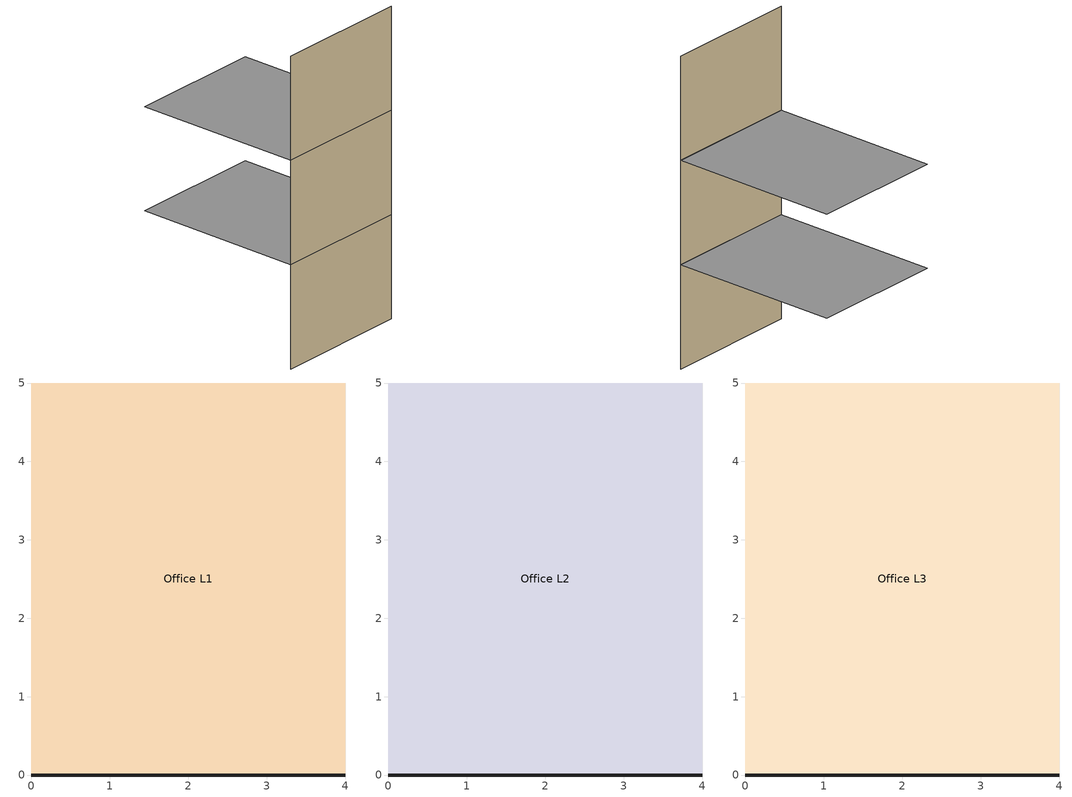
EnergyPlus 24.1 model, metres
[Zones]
Office L1
 wall outside (Opaque): 0,0 4,0 z0:3
Office L2
 floor to Office L1 (Opaque): 4,0 4,5 0,5 0,0 z3
 wall outside (Opaque): 0,0 4,0 z3:6
Office L3
 floor to Office L2 (Opaque): 4,0 4,5 0,5 0,0 z6
 wall outside (Opaque): 0,0 4,0 z6:9
[Material:NoMass]
Rough Layer: Rough, 0.5
[Construction]
Opaque: Rough Layer
[Zone]
Office L1: 0, 0, 0, 0, 1, 1
Office L2: 0, 0, 0, 3, 1, 1
Office L3: 0, 0, 0, 6, 1, 1
